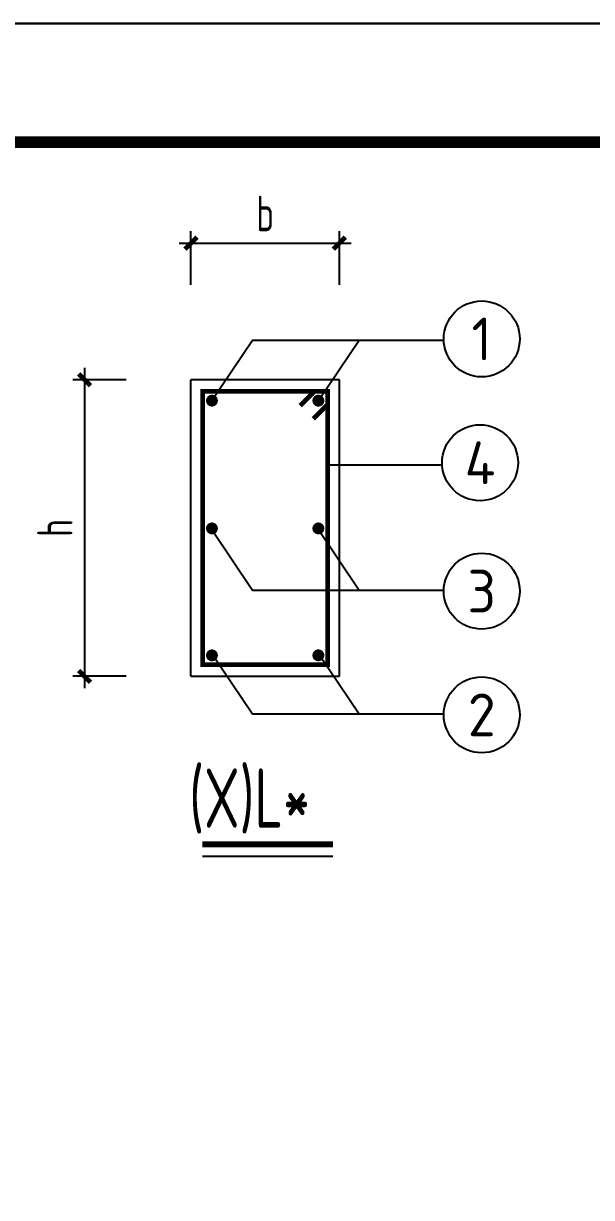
# Model space of a CAD drawing. Extents: x 580289 to 1106878, y -144605 to 78052.
# Drawn here: x 919879 to 924665, y -14192 to -4297 of the extents above; entities that cross this region are included whole.
import ezdxf
from ezdxf.enums import TextEntityAlignment as Align

# ---------------------------------------------------------------- set-up
doc = ezdxf.new("R2010")
doc.units = 0
doc.header["$LTSCALE"] = 100
doc.layers.get('0').update_dxf_attribs({"linetype": 'CONTINUOUS'})
doc.layers.get('Defpoints').update_dxf_attribs({"linetype": 'CONTINUOUS'})
for name, color, linetype in [('BBAR', 1, 'CONTINUOUS'), ('BDIM', 3, 'CONTINUOUS'), ('BSET', 2, 'CONTINUOUS'), ('PDIM', 3, 'CONTINUOUS'), ('T图框', 7, 'CONTINUOUS'), ('图框', 254, 'CONTINUOUS')]:
    doc.layers.add(name, color=color, linetype=linetype)
doc.styles.get("Standard").update_dxf_attribs({"font": 'tssdeng.shx', "width": 0.7, "bigfont": 'tssdchn.shx'})
doc.styles.add('TSSD_Dimension', font='Tssdeng.shx', dxfattribs={"width": 0.7, "bigfont": 'tssdchn.shx'})
doc.dimstyles.new('TSSD_100_100', dxfattribs={"dimtxt": 300, "dimasz": 100, "dimexe": 100, "dimexo": 250, "dimgap": 100, "dimtad": 1, "dimdec": 0, "dimzin": 0, "dimdsep": 46, "dimtxsty": 'TSSD_Dimension', "dimblk": 'ARCHTICK', "dimcen": 0, "dimdle": 100, "dimclrt": 7, "dimadec": 0, "dimazin": 0, "dimtfac": 1, "dimtdec": 0, "dimtix": 1, "dimtmove": 2, "dimatfit": 3, "dimfxl": 1, "dimtolj": 1, "dimtzin": 0, "dimarcsym": 0})

# ---------------------------------------------------------------- blocks, each defined once
blk = doc.blocks.new('_ArchTick')
at = {"color": 0, "linetype": 'ByBlock', "const_width": 0.4}
blk.add_lwpolyline([(-0.5, -0.5), (0.5, 0.5)], dxfattribs=at)
blk = doc.blocks.new('*D1109')
at = {"layer": 'BDIM', "color": 0, "lineweight": -2}
for p, q in [((920393.1, -7199.2), (920393.1, -9899.2)), ((920743.1, -7299.2), (920293.1, -7299.2)), ((920743.1, -9799.2), (920293.1, -9799.2))]:
    blk.add_line(p, q, dxfattribs=at)
at = {"layer": 'Defpoints', "color": 0}
for p in [(920993.1, -7299.2), (920393.1, -9799.2), (920993.1, -9799.2)]:
    blk.add_point(p, dxfattribs=at)
at = {"layer": 'BDIM', "color": 0, "lineweight": -2, "xscale": 100, "yscale": 100, "zscale": 100}
for p, rotation in [((920393.1, -7299.2), 90), ((920393.1, -9799.2), 270)]:
    blk.add_blockref('_ArchTick', p, dxfattribs=dict(at, rotation=rotation))
at = {"layer": 'BDIM', "color": 7, "insert": (920143.1, -8549.2), "char_height": 300, "attachment_point": 5, "rotation": 90, "style": 'TSSD_Dimension'}
blk.add_mtext('\\A1;h', dxfattribs=at)
blk = doc.blocks.new('AXI0')
blk.add_circle((0, 0), 400)
blk.add_attdef('AXIS', text='', height=450).set_placement((0, 0), align=Align.MIDDLE)
blk = doc.blocks.new('*D1110')
at = {"layer": 'BDIM', "color": 0, "lineweight": -2}
for p, q in [((921289.8, -6498.7), (921289.8, -6048.7)), ((922539.8, -6498.7), (922539.8, -6048.7)), ((921189.8, -6148.7), (922639.8, -6148.7))]:
    blk.add_line(p, q, dxfattribs=at)
at = {"layer": 'Defpoints', "color": 0}
for p in [(922539.8, -6148.7), (921289.8, -6748.7), (922539.8, -6748.7)]:
    blk.add_point(p, dxfattribs=at)
at = {"layer": 'BDIM', "color": 0, "lineweight": -2, "xscale": 100, "yscale": 100, "zscale": 100, "rotation": 180}
blk.add_blockref('_ArchTick', (921289.8, -6148.7), dxfattribs=at)
at = {"layer": 'BDIM', "color": 0, "lineweight": -2, "xscale": 100, "yscale": 100, "zscale": 100}
blk.add_blockref('_ArchTick', (922539.8, -6148.7), dxfattribs=at)
at = {"layer": 'BDIM', "color": 7, "insert": (921914.8, -5898.7), "char_height": 300, "attachment_point": 5, "style": 'TSSD_Dimension'}
blk.add_mtext('\\A1;b', dxfattribs=at)
blk = doc.blocks.new('A$C72C84CBD')
at = {"layer": '图框', "color": 0}
for points in [[(0, 0), (0, 59400), (84100, 59400), (84100, 0)], [(0, 0), (84100, 0), (84100, 59400), (0, 59400)]]:
    blk.add_lwpolyline(points, close=True, dxfattribs=at)
at = {"layer": '图框', "color": 0, "const_width": 100}
blk.add_lwpolyline([(2500, 1000), (83100, 1000), (83100, 58400), (2500, 58400)], close=True, dxfattribs=at)
blk = doc.blocks.new('图框')
at = {"layer": 'T图框', "color": 4}
blk.add_blockref('A$C72C84CBD', (602717, 102743.5), dxfattribs=at)

msp = doc.modelspace()

# ---------------------------------------------------------------- linework, layer by layer
at = {"layer": 'BBAR', "const_width": 40}
msp.add_lwpolyline([(922210.6, -7518.5), (922330.8, -7398.2), (922440.8, -7398.2), (922440.8, -9700.3), (921388.7, -9700.3), (921388.8, -7398.2), (922440.8, -7398.2), (922440.8, -7508.2), (922320.6, -7628.5)], dxfattribs=at)
at = {"layer": 'BBAR', "const_width": 50}
for points in [[(921441.5, -7476, 1), (921491.5, -7476, 1)], [(922338, -7476, 1), (922388, -7476, 1)], [(921441.5, -8552.5, 1), (921491.5, -8552.5, 1)], [(922338, -8552.5, 1), (922388, -8552.5, 1)], [(921441.5, -9622.5, 1), (921491.5, -9622.5, 1)], [(922338, -9622.5, 1), (922388, -9622.5, 1)]]:
    msp.add_lwpolyline(points, format="xyb", close=True, dxfattribs=at)
at = {"layer": 'BDIM'}
for p, q in [((922363, -7473.9), (922705.9, -6964.9)), ((923406, -8020.4), (922440.8, -8020.4)), ((922363, -8563.1), (922705.9, -9072.1)), ((922363, -9606.1), (922705.9, -10115.1))]:
    msp.add_line(p, q, dxfattribs=at)
for points in [[(921466.5, -7473.9), (921809.4, -6964.9), (923419.8, -6964.9)], [(921466.5, -8563.1), (921809.4, -9072.1), (923419.8, -9072.1)], [(921466.5, -9606.1), (921809.4, -10115.1), (923419.8, -10115.1)]]:
    msp.add_lwpolyline(points, dxfattribs=at)
at = {"layer": 'BSET'}
for p, q in [((921289.8, -9799.2), (921289.8, -7299.2)), ((922539.8, -7299.2), (921289.8, -7299.2)), ((922539.8, -9799.2), (922539.8, -7299.2)), ((921289.8, -9799.2), (922539.8, -9799.2))]:
    msp.add_line(p, q, dxfattribs=at)
at = {"layer": 'BSET', "color": 4}
msp.add_line((921386.4, -11316.2), (922486.4, -11316.2), dxfattribs=at)
at = {"layer": 'BSET', "color": 4, "const_width": 50}
msp.add_lwpolyline([(921386.4, -11216.2), (922486.4, -11216.2)], dxfattribs=at)

# ---------------------------------------------------------------- block references
at = {"layer": 'PDIM', "xscale": 0.8000000000465661, "yscale": 0.8000000000465661, "zscale": 0.8}
for p, values in [((923739.7, -6955.8), {'AXIS': '1'}), ((923725.3, -7999.3), {'AXIS': '4'}), ((923739.7, -9081.2), {'AXIS': '3'}), ((923739.7, -10124.2), {'AXIS': '2'})]:
    msp.add_blockref('AXI0', p, dxfattribs=at).add_auto_attribs(values)
at = {"layer": 'T图框'}
msp.add_blockref('图框', (245976.7, -166440.6), dxfattribs=at)

# ---------------------------------------------------------------- texts
at = {"layer": 'BSET', "color": 4, "width": 0.7}
msp.add_text('(X)L*', height=500, dxfattribs=at).set_placement((921274.5, -11075))

# ---------------------------------------------------------------- dimensions: what is measured, and where the dimension line sits
at = {"layer": 'BDIM'}
dim = msp.add_linear_dim(base=(922539.8, -6148.7), p1=(921289.8, -6748.7), p2=(922539.8, -6748.7), text='b', dimstyle='TSSD_100_100', dxfattribs=at)
dim.commit()
dim.dimension.update_dxf_attribs({"geometry": '*D1110', "text_midpoint": (921914.8, -5898.7)})
dim = msp.add_linear_dim(base=(920393.1, -9799.2), p1=(920993.1, -7299.2), p2=(920993.1, -9799.2), angle=90, text='h', dimstyle='TSSD_100_100', dxfattribs=at)
dim.commit()
dim.dimension.update_dxf_attribs({"geometry": '*D1109', "text_midpoint": (920143.1, -8549.2)})

doc.saveas('drawing.dxf')
